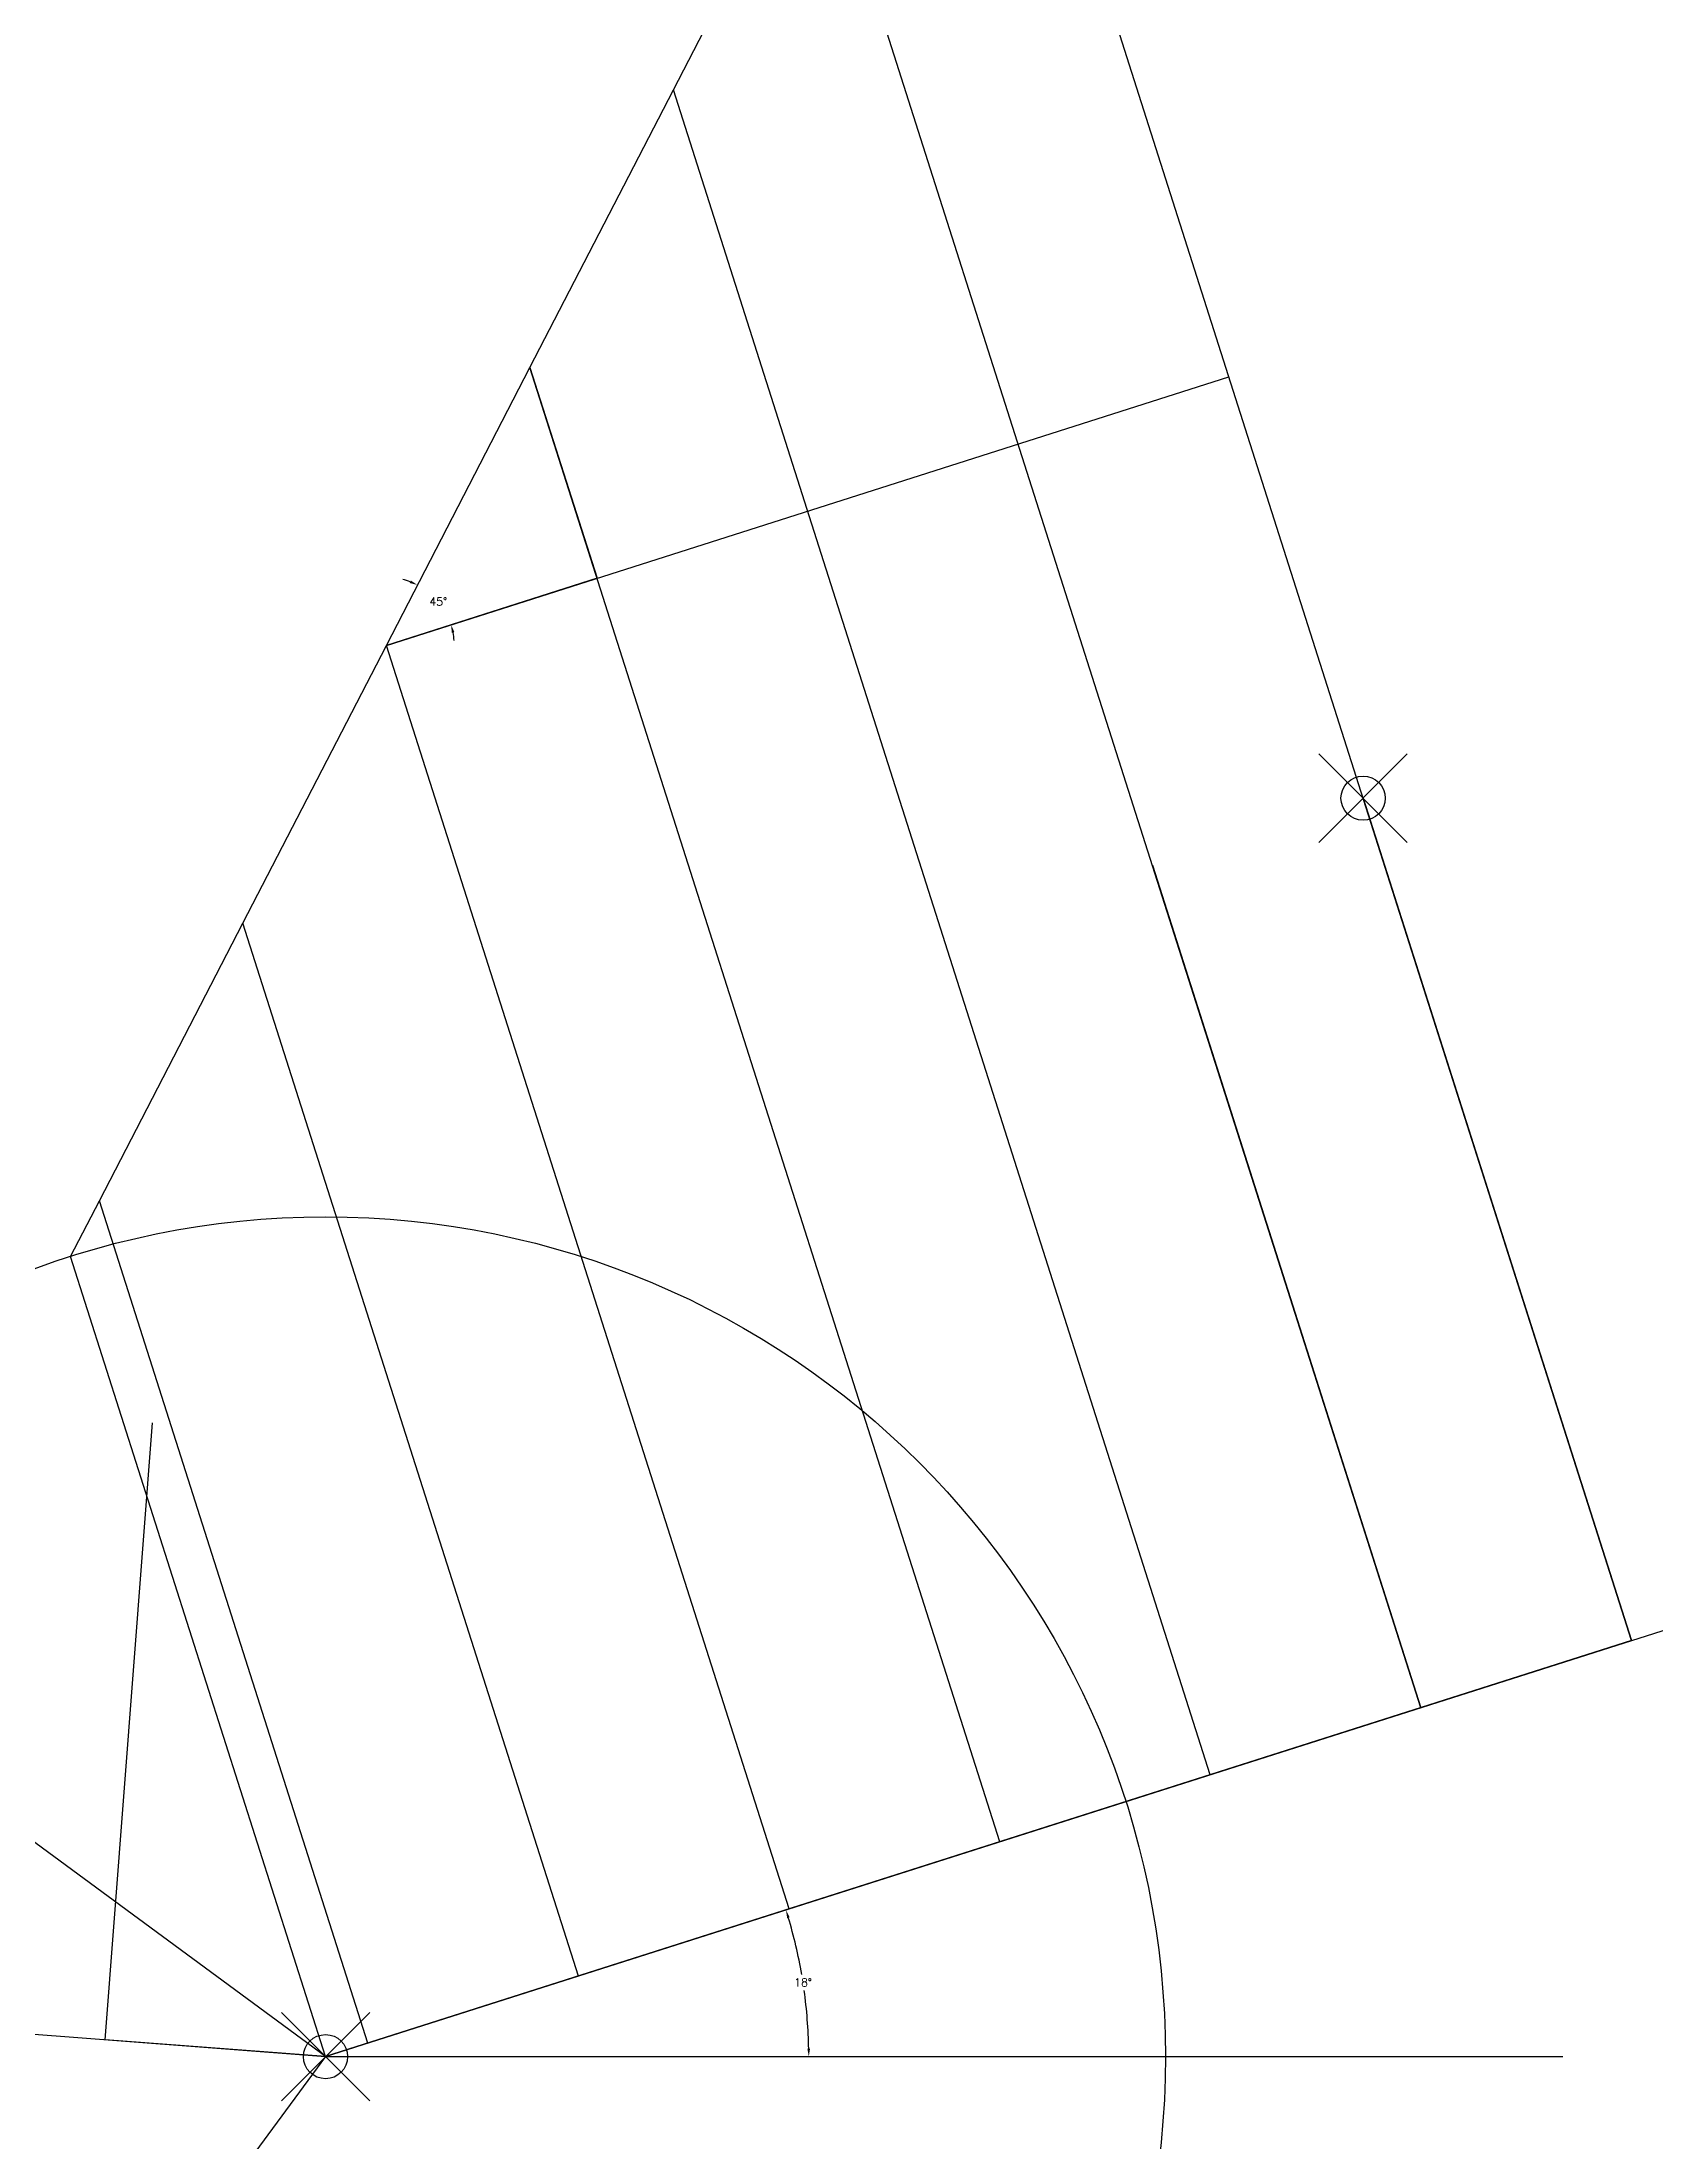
# Model space of a CAD drawing. Extents: x -55 to 280, y -2 to 139.
# Drawn here: x 112.56 to 149.07, y 43.62 to 91.12 of the extents above; entities that cross this region are included whole.
import ezdxf

# ---------------------------------------------------------------- set-up
doc = ezdxf.new("R2010")
doc.units = 0
doc.header["$LTSCALE"] = 0.5
doc.header["$PDMODE"] = 35
doc.header["$PDSIZE"] = -6
doc.layers.get('0').update_dxf_attribs({"linetype": 'CONTINUOUS'})
doc.layers.get('Defpoints').update_dxf_attribs({"linetype": 'CONTINUOUS'})
doc.styles.get("Standard").update_dxf_attribs({"font": 'rs.shx', "bigfont": 'hztxt.shx'})
doc.dimstyles.get("Standard").update_dxf_attribs({"dimtxt": 0.18, "dimasz": 0.18, "dimexe": 0.18, "dimexo": 0.0625, "dimgap": 0.09, "dimtad": 0, "dimtih": 1, "dimtoh": 1, "dimdec": 4, "dimzin": 0, "dimdsep": 46, "dimtxsty": 'Standard', "dimcen": 0.09, "dimadec": 0, "dimazin": 0, "dimtfac": 1, "dimtdec": 4, "dimtofl": 0, "dimtmove": 0, "dimatfit": 3, "dimfxl": 0, "dimtolj": 1, "dimtzin": 0, "dimarcsym": 0})

# ---------------------------------------------------------------- blocks, each defined once
blk = doc.blocks.new('*D21')
at = {"color": 0, "linetype": 'Continuous', "lineweight": -2}
for start, end in [(9.7929, 16.7299), (0.9435, 7.883)]:
    blk.add_arc((118.977, 45.548), 10.93, start, end, dxfattribs=at)
at = {"color": 0, "linetype": 'Continuous'}
for points in [[(129.417, 48.685), (129.474, 48.703), (129.392, 48.866)], [(129.936, 45.728), (129.876, 45.727), (129.908, 45.548)]]:
    blk.add_solid(points, dxfattribs=at)
at = {"layer": 'Defpoints', "color": 0, "linetype": 'Continuous'}
for p in [(148.517, 54.96), (129.85, 46.67), (118.977, 45.548), (118.977, 45.548), (146.965, 45.548)]:
    blk.add_point(p, dxfattribs=at)
at = {"color": 0, "linetype": 'Continuous', "insert": (129.778, 47.227), "char_height": 0.18, "attachment_point": 5}
blk.add_mtext('\\A1;18°', dxfattribs=at)
blk = doc.blocks.new('*D22')
at = {"color": 0, "linetype": 'Continuous', "lineweight": -2}
for start, end in [(69.3899, 76.1063), (4.2406, 10.9571)]:
    blk.add_arc((120.353, 77.472), 1.536, start, end, dxfattribs=at)
at = {"color": 0, "linetype": 'Continuous'}
for points in [[(120.906, 78.938), (120.882, 78.883), (121.059, 78.837)], [(121.833, 77.757), (121.891, 77.772), (121.817, 77.939)]]:
    blk.add_solid(points, dxfattribs=at)
at = {"layer": 'Defpoints', "color": 0, "linetype": 'Continuous'}
for p in [(123.599, 83.754), (125.117, 78.99), (121.647, 78.302), (120.353, 77.472), (120.353, 77.472)]:
    blk.add_point(p, dxfattribs=at)
at = {"color": 0, "linetype": 'Continuous', "insert": (121.527, 78.463), "char_height": 0.18, "attachment_point": 5}
blk.add_mtext('\\A1;45°', dxfattribs=at)

msp = doc.modelspace()

# ---------------------------------------------------------------- linework, layer by layer
at = {"linetype": 'Continuous', "flags": 128}
msp.add_lwpolyline([(-55.22135, -1.92196), (30.68022, 52.31895), (118.97746, 45.54764), (161.187, 58.99688), (200.30171, 106.28729), (250.75184, 108.8886), (279.9311, 139.26795)], dxfattribs=at)
at = {"color": 1, "linetype": 'Continuous', "flags": 128}
for points in [[(148.51719, 54.95989), (133.3376, 102.6)], [(113.21013, 63.64802), (113.86129, 64.90818), (117.10734, 71.19015), (120.35339, 77.47212), (123.59944, 83.75409), (126.84549, 90.03606), (130.09155, 96.31803)], [(143.75318, 53.44194), (130.09155, 96.31803)], [(138.98917, 51.92398), (126.84549, 90.03606)], [(120.35339, 77.47212), (123.59944, 83.75409)], [(134.22516, 50.40602), (123.59944, 83.75409)], [(134.22516, 50.40602), (123.59944, 83.75409)], [(123.59944, 83.75409), (125.1174, 78.99008)], [(120.35339, 77.47212), (139.40943, 83.54396)], [(125.1174, 78.99008), (120.35339, 77.47212)], [(129.46114, 48.88806), (120.35339, 77.47212)], [(142.44535, 74.01594), (148.51719, 54.95989), (143.75318, 53.44194)], [(124.69713, 47.3701), (117.10734, 71.19015)], [(119.93312, 45.85214), (113.86129, 64.90818)], [(118.97746, 45.54764), (113.21013, 63.64802)], [(148.51719, 54.95989), (118.97746, 45.54764)], [(148.51719, 54.95989), (119.93312, 45.85214)], [(148.51719, 54.95989), (124.69713, 47.3701)], [(148.51719, 54.95989), (129.46114, 48.88806)], [(129.46114, 48.88806), (148.51719, 54.95989)], [(148.51719, 54.95989), (134.22516, 50.40602)], [(148.51719, 54.95989), (138.98917, 51.92398)], [(118.97746, 45.54764), (146.96456, 45.54764)]]:
    msp.add_lwpolyline(points, dxfattribs=at)
at = {"color": 3, "linetype": 'Continuous', "flags": 128}
msp.add_lwpolyline([(137.68134, 72.49798), (143.75318, 53.44194)], dxfattribs=at)
at = {"color": 4, "linetype": 'Continuous', "flags": 128}
for points in [[(113.9921, 45.92995), (115.06235, 59.88597)], [(148.51719, 54.95989), (118.97746, 45.54764), (113.9921, 45.92995)]]:
    msp.add_lwpolyline(points, dxfattribs=at)
at = {"color": 0, "linetype": 'Continuous', "flags": 128}
for points in [[(118.97746, 45.54764), (103.68, 56.81147)], [(118.97746, 45.54764), (87.82138, 3.23442)]]:
    msp.add_lwpolyline(points, dxfattribs=at)
at = {"color": 3, "linetype": 'Continuous'}
msp.add_circle((118.97746, 45.54764), 18.997, dxfattribs=at)
at = {"linetype": 'Continuous'}
msp.add_point((142.44535, 74.01594), dxfattribs=at)
at = {"color": 3, "linetype": 'Continuous'}
msp.add_point((118.97746, 45.54764), dxfattribs=at)

# ---------------------------------------------------------------- dimensions: what is measured, and where the dimension line sits
at = {"color": 1, "linetype": 'Continuous'}
for base, line1, line2, picture, middle in [((121.64668, 78.30155), ((120.35339, 77.47212), (123.59944, 83.75409)), ((125.1174, 78.99008), (120.35339, 77.47212)), '*D22', (121.52735, 78.46327)), ((129.85011, 46.66952), ((148.51719, 54.95989), (118.97746, 45.54764)), ((118.97746, 45.54764), (146.96456, 45.54764)), '*D21', (129.7781, 47.22675))]:
    dim = msp.add_angular_dim_2l(base=base, line1=line1, line2=line2, dimstyle='Standard', dxfattribs=at)
    dim.commit()
    dim.dimension.update_dxf_attribs({"geometry": picture, "text_midpoint": middle})

doc.saveas('drawing.dxf')
